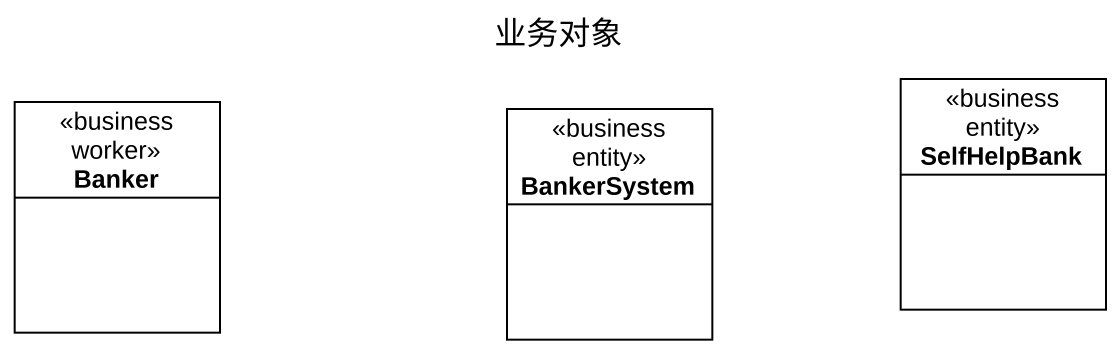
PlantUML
@startuml
title 业务对象
hide circle
hide empty members
class Banker <<business worker>>
class SelfHelpBank <<business entity>>
class BankerSystem <<business entity>>
@enduml
